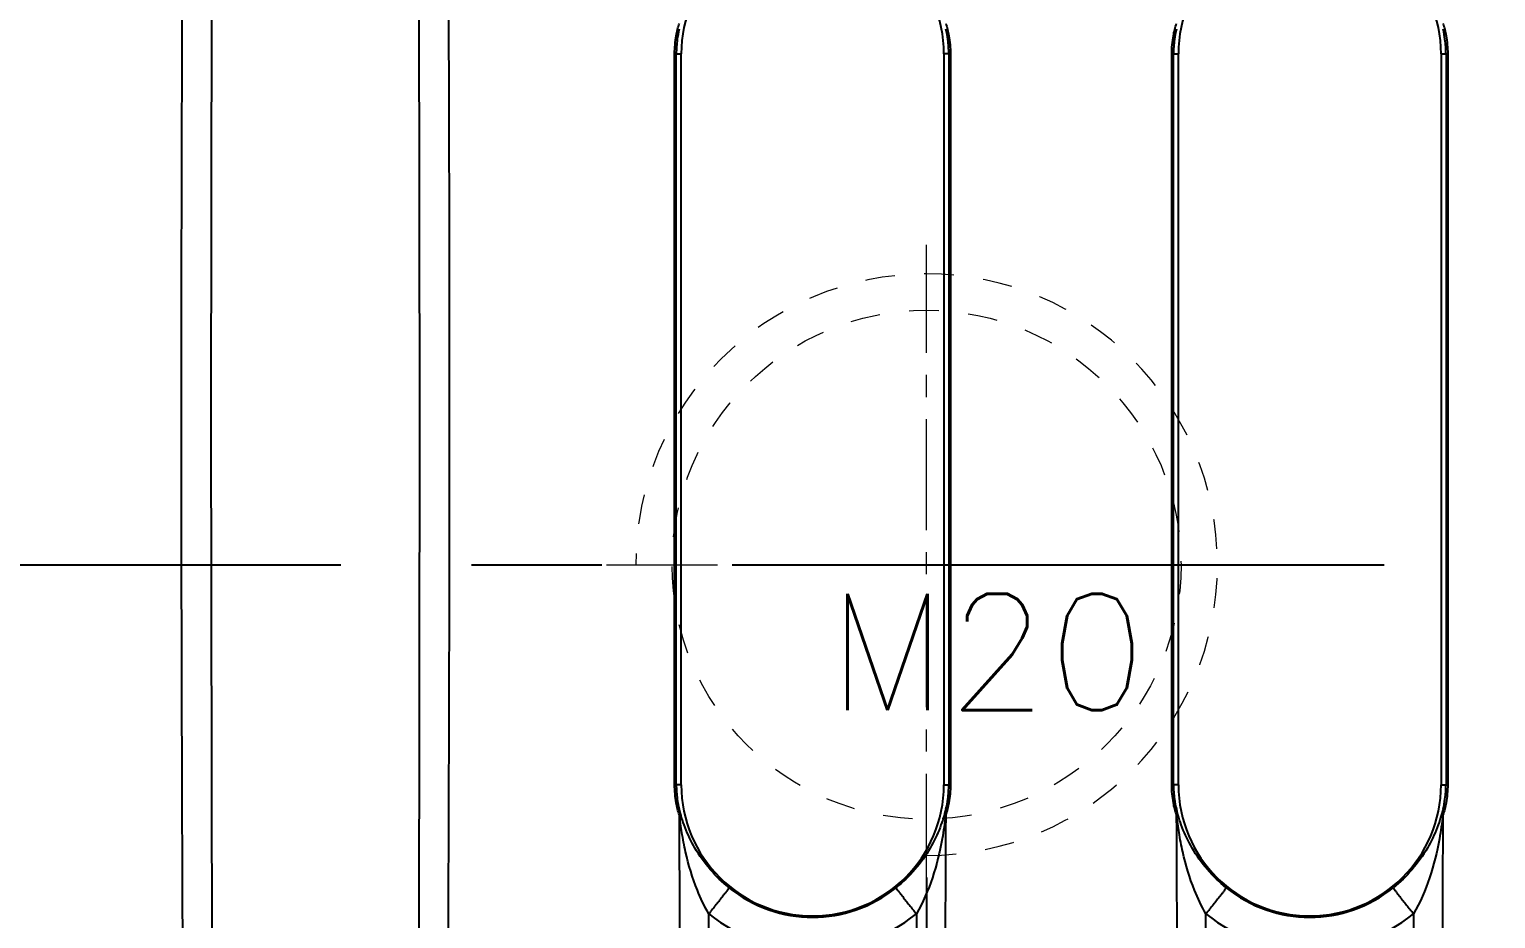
# Model space of a CAD drawing. Header units: millimetres. Extents: x 1147 to 12155, y -6137 to -4403.
# Drawn here: x 4182.9 to 4233.3, y -5275.9 to -5245.4 of the extents above; entities that cross this region are included whole.
import ezdxf

# ---------------------------------------------------------------- set-up
doc = ezdxf.new("R2010")
doc.units = ezdxf.units.MM
doc.header["$LTSCALE"] = 16.335
doc.header["$PDMODE"] = 3
doc.header["$PDSIZE"] = 0.3125
doc.linetypes.add('CENTER', pattern=[0.6, 0.375, -0.075, 0.075, -0.075])
doc.linetypes.add('HIDDEN', pattern=[0.2, 0.1, -0.1])
doc.layers.get('0').update_dxf_attribs({"linetype": 'CONTINUOUS'})
doc.layers.get('Defpoints').update_dxf_attribs({"linetype": 'CONTINUOUS'})
doc.layers.add('screw', color=33, linetype='CONTINUOUS', lineweight=13)
doc.styles.get("Standard").update_dxf_attribs({"font": 'txt', "width": 0.8})
doc.styles.add('TXT', font='txt.shx', dxfattribs={"bigfont": 'gbcbig.shx'})
doc.dimstyles.get("Standard").update_dxf_attribs({"dimtxt": 0.15625, "dimasz": 0.1875, "dimexe": 0.125, "dimexo": 0.0625, "dimtad": 0, "dimtih": 1, "dimtoh": 1, "dimdsep": 46, "dimtxsty": 'Standard', "dimcen": 0.09, "dimadec": 0, "dimazin": 0, "dimtp": 0.01, "dimtm": 0.01, "dimtfac": 1, "dimtofl": 0, "dimtmove": 0, "dimatfit": 3, "dimfxl": 0, "dimtolj": 1, "dimarcsym": 0})

# ---------------------------------------------------------------- blocks, each defined once
blk = doc.blocks.new('screw_m20_g')
at = {"layer": 'screw', "color": 1, "linetype": 'CENTER', "ltscale": 0.621977}
for p, q in [((0, -11), (0, 11)), ((-11, 0), (11, 0))]:
    blk.add_line(p, q, dxfattribs=at)
at = {"layer": 'screw', "linetype": 'HIDDEN', "ltscale": 0.621977}
blk.add_circle((0, 0), 8.75, dxfattribs=at)
at = {"layer": 'screw', "color": 92, "linetype": 'HIDDEN', "ltscale": 0.621977}
blk.add_arc((0, 0), 10, 270, 180, dxfattribs=at)
at = {"layer": 'screw', "color": 6, "style": 'TXT'}
blk.add_text('M20', height=4, dxfattribs=at).set_placement((-3.4, -5))
blk = doc.blocks.new('*D703')
at = {"color": 4, "lineweight": -2}
blk.add_line((4370.499, -5263.772), (4391.185, -5263.772), dxfattribs=at)
at = {"layer": 'Defpoints', "color": 0}
for p in [(4103.729, -5263.772), (4370.436, -5263.772), (4391.185, -5263.772)]:
    blk.add_point(p, dxfattribs=at)
at = {"color": 6, "insert": (4399.185, -5263.772), "char_height": 8, "attachment_point": 5}
blk.add_mtext('\\A1;0.00', dxfattribs=at)
blk = doc.blocks.new('*D704')
at = {"color": 4, "lineweight": -2}
blk.add_line((4350.879, -5108.772), (4392.478, -5108.772), dxfattribs=at)
at = {"layer": 'Defpoints', "color": 0}
for p in [(4350.817, -5108.772), (4392.478, -5108.772), (4103.729, -5263.772)]:
    blk.add_point(p, dxfattribs=at)
at = {"color": 6, "insert": (4406.344, -5108.772), "char_height": 8, "attachment_point": 5}
blk.add_mtext('\\A1;155.00', dxfattribs=at)
blk = doc.blocks.new('*D705')
at = {"color": 4, "lineweight": -2}
blk.add_line((4348.791, -5058.772), (4392.478, -5058.772), dxfattribs=at)
at = {"layer": 'Defpoints', "color": 0}
for p in [(4348.729, -5058.772), (4392.478, -5058.772), (4103.729, -5263.772)]:
    blk.add_point(p, dxfattribs=at)
at = {"color": 6, "insert": (4406.878, -5058.772), "char_height": 8, "attachment_point": 5}
blk.add_mtext('\\A1;205.00', dxfattribs=at)
blk = doc.blocks.new('*D706')
at = {"color": 4, "lineweight": -2}
blk.add_line((4382.928, -5433.772), (4392.478, -5433.772), dxfattribs=at)
at = {"layer": 'Defpoints', "color": 0}
for p in [(4103.729, -5263.772), (4382.866, -5433.772), (4392.478, -5433.772)]:
    blk.add_point(p, dxfattribs=at)
at = {"color": 6, "insert": (4405.811, -5433.772), "char_height": 8, "attachment_point": 5}
blk.add_mtext('\\A1;170.00', dxfattribs=at)
blk = doc.blocks.new('*D707')
at = {"color": 4, "lineweight": -2}
blk.add_line((4359.791, -5468.772), (4392.478, -5468.772), dxfattribs=at)
at = {"layer": 'Defpoints', "color": 0}
for p in [(4103.729, -5263.772), (4359.729, -5468.772), (4392.478, -5468.772)]:
    blk.add_point(p, dxfattribs=at)
at = {"color": 6, "insert": (4406.878, -5468.772), "char_height": 8, "attachment_point": 5}
blk.add_mtext('\\A1;205.00', dxfattribs=at)
blk = doc.blocks.new('*D709')
at = {"color": 4, "lineweight": -2}
blk.add_line((4348.729, -5479.834), (4348.729, -5513.096), dxfattribs=at)
at = {"layer": 'Defpoints', "color": 0}
for p in [(4103.729, -5263.772), (4348.729, -5479.772), (4348.729, -5513.096)]:
    blk.add_point(p, dxfattribs=at)
at = {"color": 6, "insert": (4348.729, -5528.03), "char_height": 8, "attachment_point": 5, "rotation": 90}
blk.add_mtext('\\A1;245.00', dxfattribs=at)
blk = doc.blocks.new('*D710')
at = {"color": 4, "lineweight": -2}
blk.add_line((4213.729, -5274.535), (4213.729, -5513.096), dxfattribs=at)
at = {"layer": 'Defpoints', "color": 0}
for p in [(4103.729, -5263.772), (4213.729, -5274.473), (4213.729, -5513.096)]:
    blk.add_point(p, dxfattribs=at)
at = {"color": 6, "insert": (4213.729, -5525.363), "char_height": 8, "attachment_point": 5, "rotation": 90}
blk.add_mtext('\\A1;110.00', dxfattribs=at)
blk = doc.blocks.new('*D712')
at = {"color": 4, "lineweight": -2}
blk.add_line((4278.729, -5051.259), (4278.729, -5013.344), dxfattribs=at)
at = {"layer": 'Defpoints', "color": 0}
for p in [(4278.729, -5013.344), (4278.729, -5051.321), (4103.729, -5263.772)]:
    blk.add_point(p, dxfattribs=at)
at = {"color": 6, "insert": (4278.729, -4999.477), "char_height": 8, "attachment_point": 5, "rotation": 90}
blk.add_mtext('\\A1;175.00', dxfattribs=at)
blk = doc.blocks.new('*D713')
at = {"color": 4, "lineweight": -2}
blk.add_line((4348.729, -5054.498), (4348.729, -5013.344), dxfattribs=at)
at = {"layer": 'Defpoints', "color": 0}
for p in [(4348.729, -5013.344), (4348.729, -5054.56), (4103.729, -5263.772)]:
    blk.add_point(p, dxfattribs=at)
at = {"color": 6, "insert": (4348.729, -4998.41), "char_height": 8, "attachment_point": 5, "rotation": 90}
blk.add_mtext('\\A1;245.00', dxfattribs=at)

msp = doc.modelspace()

# ---------------------------------------------------------------- linework, layer by layer
at = {"color": 7, "linetype": 'Continuous'}
for p, q in [((4189.135, -5258.772), (4189.196, -5219.292)), ((4196.235, -5219.292), (4196.296, -5258.772)), ((4205.066, -5271.34), (4205.066, -5246.203)), ((4205.066, -5246.203), (4205.295, -5246.203)), ((4205.124, -5271.34), (4205.124, -5246.203)), ((4205.295, -5271.34), (4205.295, -5246.203)), ((4214.553, -5246.203), (4214.323, -5246.203)), ((4214.323, -5246.203), (4214.323, -5271.34)), ((4214.494, -5246.203), (4214.494, -5271.34)), ((4214.553, -5246.203), (4214.553, -5271.34)), ((4222.159, -5246.203), (4222.389, -5246.203)), ((4222.159, -5271.34), (4222.159, -5246.203)), ((4222.218, -5271.34), (4222.218, -5246.203)), ((4222.389, -5271.34), (4222.389, -5246.203)), ((4231.416, -5246.203), (4231.646, -5246.203)), ((4231.416, -5246.203), (4231.416, -5271.34)), ((4231.588, -5246.203), (4231.588, -5271.34)), ((4231.646, -5246.203), (4231.646, -5271.34)), ((4189.196, -5298.251), (4189.135, -5258.772)), ((4196.296, -5258.772), (4196.235, -5298.251)), ((4205.295, -5271.34), (4205.066, -5271.34)), ((4214.323, -5271.34), (4214.553, -5271.34)), ((4222.389, -5271.34), (4222.159, -5271.34)), ((4231.416, -5271.34), (4231.646, -5271.34)), ((4206.29, -5289.684), (4206.241, -5275.781)), ((4213.378, -5275.781), (4213.328, -5289.684)), ((4223.383, -5289.684), (4223.334, -5275.781)), ((4230.471, -5275.781), (4230.422, -5289.684))]:
    msp.add_line(p, q, dxfattribs=at)
at = {"color": 1, "linetype": 'CENTER', "ltscale": 3.659596}
msp.add_line((3776.634, -5263.772), (4430.824, -5263.772), dxfattribs=at)
at = {"color": 7, "linetype": 'Continuous'}
for centre, radius, start, end in [((4209.809, -5246.203), 4.514, 0, 180), ((4226.903, -5246.203), 4.514, 0, 180), ((4209.809, -5271.34), 4.514, 180, 0), ((4226.903, -5271.34), 4.514, 180, 0), ((-461.911, -5295.235), 4667.199, 0.067352, 0.280522), ((8885.383, -5295.266), 4671.052, 179.719332, 179.93233), ((-390.119, -5295.083), 4612.5, 0.066262, 0.281961), ((8902.238, -5295.265), 4670.814, 179.719327, 179.932335), ((4209.809, -5271.329), 4.57, 231.0503, 308.9558), ((4226.903, -5271.329), 4.57, 231.0494, 308.9576), ((4209.809, -5271.38), 5.665, 230.9589, 309.0402), ((4226.903, -5271.38), 5.665, 230.9598, 309.0393)]:
    msp.add_arc(centre, radius, start, end, dxfattribs=at)
for points, knots in [([(4188.191, -5289.749), (4188.191, -5284.588), (4188.141, -5274.262), (4188.096, -5258.772), (4188.141, -5243.281), (4188.191, -5232.955), (4188.191, -5227.794)], [0, 0, 0, 0, 0.249914, 0.5, 0.750086, 1, 1, 1, 1]), ([(4197.24, -5227.794), (4197.24, -5232.955), (4197.291, -5243.281), (4197.336, -5258.771), (4197.29, -5274.262), (4197.24, -5284.588), (4197.24, -5289.749)], [0, 0, 0, 0, 0.249913, 0.499999, 0.750086, 1, 1, 1, 1]), ([(4205.066, -5246.203), (4205.066, -5245.994), (4205.098, -5245.64), (4205.181, -5245.294), (4205.232, -5245.159)], [0, 0, 0, 0, 0.590966, 1, 1, 1, 1]), ([(4214.387, -5245.158), (4214.438, -5245.294), (4214.52, -5245.64), (4214.553, -5245.994), (4214.553, -5246.203)], [0, 0, 0, 0, 0.409083, 1, 1, 1, 1]), ([(4222.159, -5246.203), (4222.159, -5245.994), (4222.192, -5245.64), (4222.274, -5245.294), (4222.325, -5245.159)], [0, 0, 0, 0, 0.590883, 1, 1, 1, 1]), ([(4231.48, -5245.158), (4231.531, -5245.294), (4231.614, -5245.64), (4231.646, -5245.994), (4231.646, -5246.203)], [0, 0, 0, 0, 0.409051, 1, 1, 1, 1]), ([(4205.226, -5245.359), (4205.193, -5245.473), (4205.148, -5245.754), (4205.124, -5246.038), (4205.124, -5246.203)], [0, 0, 0, 0, 0.418502, 1, 1, 1, 1]), ([(4214.494, -5246.203), (4214.494, -5246.038), (4214.471, -5245.754), (4214.425, -5245.473), (4214.392, -5245.359)], [0, 0, 0, 0, 0.58175, 1, 1, 1, 1]), ([(4222.32, -5245.359), (4222.286, -5245.473), (4222.241, -5245.754), (4222.218, -5246.038), (4222.218, -5246.203)], [0, 0, 0, 0, 0.418499, 1, 1, 1, 1]), ([(4231.588, -5246.203), (4231.588, -5246.038), (4231.564, -5245.754), (4231.519, -5245.473), (4231.485, -5245.359)], [0, 0, 0, 0, 0.58168, 1, 1, 1, 1]), ([(4205.232, -5272.385), (4205.181, -5272.249), (4205.098, -5271.903), (4205.066, -5271.549), (4205.066, -5271.34)], [0, 0, 0, 0, 0.409038, 1, 1, 1, 1]), ([(4205.124, -5271.34), (4205.124, -5271.505), (4205.148, -5271.789), (4205.193, -5272.07), (4205.226, -5272.184)], [0, 0, 0, 0, 0.581449, 1, 1, 1, 1]), ([(4214.553, -5271.34), (4214.553, -5271.549), (4214.52, -5271.903), (4214.438, -5272.249), (4214.387, -5272.384)], [0, 0, 0, 0, 0.590964, 1, 1, 1, 1]), ([(4214.392, -5272.184), (4214.426, -5272.07), (4214.471, -5271.789), (4214.494, -5271.505), (4214.494, -5271.34)], [0, 0, 0, 0, 0.4185, 1, 1, 1, 1]), ([(4222.325, -5272.384), (4222.274, -5272.249), (4222.192, -5271.903), (4222.159, -5271.549), (4222.159, -5271.34)], [0, 0, 0, 0, 0.409095, 1, 1, 1, 1]), ([(4222.218, -5271.34), (4222.218, -5271.505), (4222.241, -5271.789), (4222.286, -5272.07), (4222.32, -5272.184)], [0, 0, 0, 0, 0.581702, 1, 1, 1, 1]), ([(4231.646, -5271.34), (4231.646, -5271.549), (4231.614, -5271.903), (4231.531, -5272.249), (4231.48, -5272.384)], [0, 0, 0, 0, 0.590962, 1, 1, 1, 1]), ([(4231.485, -5272.184), (4231.519, -5272.07), (4231.564, -5271.789), (4231.588, -5271.505), (4231.588, -5271.34)], [0, 0, 0, 0, 0.418499, 1, 1, 1, 1]), ([(4206.936, -5274.883), (4206.471, -5274.507), (4205.89, -5273.835), (4205.468, -5272.945), (4205.311, -5272.49), (4205.254, -5272.279), (4205.226, -5272.184)], [0, 0, 0, 0, 0.55443, 0.797747, 0.908766, 1, 1, 1, 1]), ([(4206.241, -5275.781), (4206.089, -5275.522), (4205.761, -5274.833), (4205.481, -5273.883), (4205.313, -5273.01), (4205.258, -5272.585), (4205.232, -5272.385)], [0, 0, 0, 0, 0.252397, 0.639762, 0.829568, 1, 1, 1, 1]), ([(4214.392, -5272.184), (4214.364, -5272.279), (4214.307, -5272.49), (4214.15, -5272.945), (4213.728, -5273.835), (4213.148, -5274.506), (4212.682, -5274.883)], [0, 0, 0, 0, 0.091237, 0.202258, 0.445581, 1, 1, 1, 1]), ([(4214.387, -5272.384), (4214.351, -5272.658), (4214.251, -5273.387), (4213.966, -5274.544), (4213.607, -5275.39), (4213.378, -5275.781)], [0, 0, 0, 0, 0.232845, 0.618723, 1, 1, 1, 1]), ([(4224.03, -5274.883), (4223.564, -5274.507), (4222.984, -5273.835), (4222.562, -5272.945), (4222.405, -5272.49), (4222.348, -5272.279), (4222.32, -5272.184)], [0, 0, 0, 0, 0.554429, 0.797746, 0.908766, 1, 1, 1, 1]), ([(4223.334, -5275.781), (4223.182, -5275.522), (4222.855, -5274.833), (4222.575, -5273.883), (4222.406, -5273.01), (4222.351, -5272.585), (4222.325, -5272.385)], [0, 0, 0, 0, 0.252402, 0.639771, 0.829576, 1, 1, 1, 1]), ([(4231.485, -5272.184), (4231.458, -5272.279), (4231.401, -5272.49), (4231.244, -5272.945), (4230.822, -5273.835), (4230.242, -5274.506), (4229.776, -5274.883)], [0, 0, 0, 0, 0.091243, 0.20226, 0.445573, 1, 1, 1, 1]), ([(4231.48, -5272.384), (4231.445, -5272.658), (4231.345, -5273.387), (4231.059, -5274.544), (4230.701, -5275.39), (4230.471, -5275.781)], [0, 0, 0, 0, 0.232823, 0.618699, 1, 1, 1, 1]), ([(4206.936, -5274.883), (4206.934, -5274.893), (4206.912, -5274.92), (4206.874, -5274.978), (4206.808, -5275.064), (4206.681, -5275.23), (4206.489, -5275.472), (4206.326, -5275.675), (4206.241, -5275.781)], [0, 0, 0, 0, 0.027192, 0.089235, 0.184654, 0.311894, 0.642104, 1, 1, 1, 1]), ([(4212.682, -5274.883), (4212.685, -5274.894), (4212.71, -5274.925), (4212.752, -5274.988), (4212.823, -5275.079), (4212.952, -5275.248), (4213.139, -5275.485), (4213.297, -5275.681), (4213.378, -5275.781)], [0, 0, 0, 0, 0.030651, 0.099655, 0.202612, 0.335035, 0.661612, 1, 1, 1, 1]), ([(4224.03, -5274.883), (4224.027, -5274.893), (4224.005, -5274.92), (4223.967, -5274.978), (4223.901, -5275.064), (4223.774, -5275.23), (4223.582, -5275.472), (4223.42, -5275.675), (4223.334, -5275.781)], [0, 0, 0, 0, 0.027192, 0.089235, 0.184654, 0.311894, 0.642105, 1, 1, 1, 1]), ([(4229.775, -5274.883), (4229.779, -5274.894), (4229.803, -5274.925), (4229.845, -5274.988), (4229.916, -5275.079), (4230.045, -5275.248), (4230.233, -5275.485), (4230.39, -5275.681), (4230.471, -5275.781)], [0, 0, 0, 0, 0.030652, 0.099657, 0.202616, 0.335041, 0.661617, 1, 1, 1, 1])]:
    msp.add_open_spline(points, degree=3, knots=knots, dxfattribs=at)
for points in [[(4205.226, -5272.184), (4205.236, -5272.25), (4205.238, -5272.318), (4205.232, -5272.384)], [(4214.392, -5272.184), (4214.382, -5272.25), (4214.38, -5272.318), (4214.387, -5272.384)], [(4222.32, -5272.184), (4222.33, -5272.25), (4222.331, -5272.318), (4222.325, -5272.384)], [(4231.485, -5272.184), (4231.475, -5272.25), (4231.474, -5272.318), (4231.48, -5272.384)]]:
    msp.add_open_spline(points, degree=3, dxfattribs=at)

# ---------------------------------------------------------------- block references
at = {"layer": 'screw'}
msp.add_blockref('screw_m20_g', (4213.729, -5263.772), dxfattribs=at)

# ---------------------------------------------------------------- dimensions: what is measured, and where the dimension line sits
for feature_location, offset, dtype, origin, picture, middle in [((4348.729, -5054.56), (0, 41.216), 1, (4103.729, -5263.772), '*D713', (4348.729, -4998.41)), ((4278.729, -5051.321), (0, 37.977), 1, (4103.729, -5263.772), '*D712', (4278.729, -4999.477)), ((4348.729, -5058.772), (43.749, 0), 0, (4103.729, -5263.772), '*D705', (4406.878, -5058.772)), ((4350.817, -5108.772), (41.661, 0), 0, (4103.729, -5263.772), '*D704', (4406.344, -5108.772)), ((4370.436092909, -5263.771513564), (20.749214932, 0), 0, (4103.728899025, -5263.771513564), '*D703', (4399.185307842, -5263.771513564)), ((4382.866, -5433.772), (9.612, 0), 0, (4103.729, -5263.772), '*D706', (4405.811, -5433.772)), ((4359.729, -5468.772), (32.749, 0), 0, (4103.729, -5263.772), '*D707', (4406.878, -5468.772)), ((4348.729, -5479.772), (0, -33.325), 1, (4103.729, -5263.772), '*D709', (4348.729, -5528.03)), ((4213.729, -5274.473), (0, -238.624), 1, (4103.729, -5263.772), '*D710', (4213.729, -5525.363))]:
    dim = msp.add_ordinate_dim(feature_location=feature_location, offset=offset, dtype=dtype, origin=origin, dimstyle='Standard', override={"dimtxt": 8, "dimasz": 10, "dimgap": 0, "dimtih": 0, "dimtoh": 0, "dimzin": 0, "dimcen": 0, "dimclrd": 4, "dimclre": 4, "dimclrt": 6, "dimadec": 2, "dimtp": 0, "dimtm": 0, "dimtzin": 0})
    dim.commit()
    dim.dimension.update_dxf_attribs({"geometry": picture, "text_midpoint": middle})

doc.saveas('drawing.dxf')
